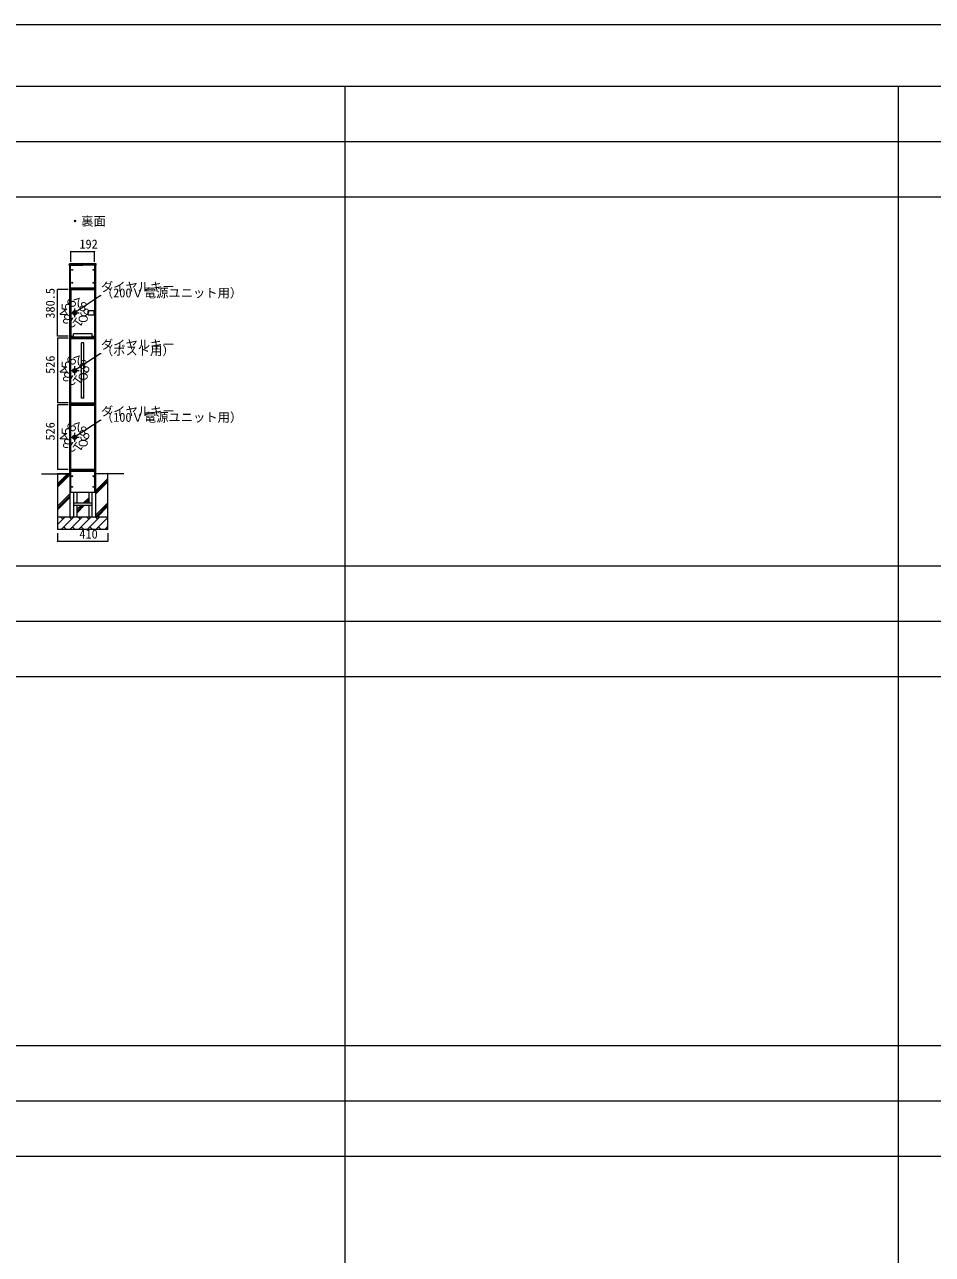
# Model space of a CAD drawing. Units: millimetres, scale not verified. Extents: x -14850 to 12650, y -10500 to 9500.
# Drawn here: x -8459 to -1075, y -500 to 9500 of the extents above; entities that cross this region are included whole.
import ezdxf
from ezdxf.enums import TextEntityAlignment as Align

# ---------------------------------------------------------------- set-up
doc = ezdxf.new("R2010")
doc.units = ezdxf.units.MM
doc.header["$LTSCALE"] = 50
doc.linetypes.add('CHAIN2', pattern=[12, 9, -1, 1, -1])
doc.linetypes.add('DASHED3', pattern=[4, 3, -1])
for name, color, linetype, lineweight in [('0-0_0', 4, 'Continuous', 9), ('0-1_YKK_F1', 7, 'Continuous', 9), ('0-2_YKK_N1', 2, 'Continuous', 9), ('0-3_YKK_Z1', 7, 'Continuous', 9), ('0-4_YKK_A1', 4, 'Continuous', 9), ('0-5_YKK_A2', 3, 'DASHED3', 9)]:
    doc.layers.add(name, color=color, linetype=linetype, lineweight=lineweight)
doc.styles.add('ＭＳ ゴシック', font='')
doc.styles.get('ＭＳ ゴシック').set_extended_font_data('MS Gothic')

msp = doc.modelspace()

# ---------------------------------------------------------------- linework, layer by layer
at = {"layer": '0-1_YKK_F1'}
for p, q in [((-14850, 9500), (12650, 9500)), ((-14850, 9000), (12150, 9000)), ((-5850, -10500), (-5850, 9000)), ((-1350, -10500), (-1350, 9000)), ((-14850, 8550), (12150, 8550)), ((-14850, 8100), (12150, 8100)), ((-14850, 5100), (12150, 5100)), ((-14850, 4650), (12150, 4650)), ((-14850, 4200), (12150, 4200)), ((-14850, 1200), (12150, 1200)), ((-14850, 750), (12150, 750)), ((-14850, 300), (12150, 300))]:
    msp.add_line(p, q, dxfattribs=at)
at = {"layer": '0-2_YKK_N1'}
for p, q in [((-8081.84, 7570.27), (-8081.84, 7657.25)), ((-8081.84, 7656.25), (-7889.84, 7656.25)), ((-7889.84, 7570.27), (-7889.84, 7657.25)), ((-8104.52, 7346.35), (-8191.89, 7346.35)), ((-8190.89, 6965.85), (-8190.89, 7346.35)), ((-8031.58, 7172.14), (-7845.07, 7296.07)), ((-7845.07, 7296.07), (-7835.77, 7296.07)), ((-8038.66, 7167.44), (-8032.84, 7174.04)), ((-8038.66, 7167.44), (-8031.58, 7172.14)), ((-8030.32, 7170.25), (-8038.66, 7167.44)), ((-8104.52, 6965.85), (-8191.89, 6965.85)), ((-8104.52, 6949.75), (-8191.89, 6949.75)), ((-8190.89, 6949.75), (-8190.89, 6423.75)), ((-8031.58, 6702.64), (-7845.07, 6826.57)), ((-7845.07, 6826.57), (-7835.77, 6826.57)), ((-8038.66, 6697.94), (-8032.84, 6704.54)), ((-8038.66, 6697.94), (-8031.58, 6702.64)), ((-8030.32, 6700.75), (-8038.66, 6697.94)), ((-8104.52, 6423.75), (-8191.89, 6423.75)), ((-8104.52, 6407.95), (-8191.89, 6407.95)), ((-8190.89, 6407.95), (-8190.89, 5881.95)), ((-8031.58, 6160.64), (-7845.07, 6284.57)), ((-7845.07, 6284.57), (-7835.77, 6284.57)), ((-8038.66, 6155.94), (-8032.84, 6162.54)), ((-8038.66, 6155.94), (-8031.58, 6160.64)), ((-8030.32, 6158.75), (-8038.66, 6155.94)), ((-8104.52, 5881.95), (-8191.89, 5881.95)), ((-8190.89, 5363.87), (-8190.89, 5297.25)), ((-7780.89, 5363.87), (-7780.89, 5297.25)), ((-8190.89, 5298.25), (-7780.89, 5298.25))]:
    msp.add_line(p, q, dxfattribs=at)
for centre, start, end in [((-8081.84, 7656.25), 0, 180), ((-8081.84, 7656.25), 180, 0), ((-7889.84, 7656.25), 0, 180), ((-7889.84, 7656.25), 180, 0), ((-8190.89, 7346.35), 90, 270), ((-8190.89, 7346.35), 270, 90), ((-8190.89, 6965.85), 90, 270), ((-8190.89, 6949.75), 90, 270), ((-8190.89, 6965.85), 270, 90), ((-8190.89, 6949.75), 270, 90), ((-8190.89, 6423.75), 90, 270), ((-8190.89, 6407.95), 90, 270), ((-8190.89, 6423.75), 270, 90), ((-8190.89, 6407.95), 270, 90), ((-8190.89, 5881.95), 90, 270), ((-8190.89, 5881.95), 270, 90), ((-8190.89, 5298.25), 0, 180), ((-8190.89, 5298.25), 180, 0), ((-7780.89, 5298.25), 0, 180), ((-7780.89, 5298.25), 180, 0)]:
    msp.add_arc(centre, 0.531, start, end, dxfattribs=at)
at = {"layer": '0-3_YKK_Z1'}
for p, q in [((-8320.89, 5848.25), (-8090.89, 5848.25)), ((-8190.89, 5767.08), (-8109.71, 5848.25)), ((-8190.89, 5752.93), (-8095.57, 5848.25)), ((-8190.89, 5848.25), (-8190.89, 5498.25)), ((-8090.89, 5848.25), (-8190.89, 5848.25)), ((-8190.89, 5738.79), (-8090.89, 5838.79)), ((-7650.89, 5848.25), (-7880.89, 5848.25)), ((-7880.89, 5709.38), (-7780.89, 5809.38)), ((-7780.89, 5498.25), (-7780.89, 5848.25)), ((-7880.89, 5695.24), (-7780.89, 5795.24)), ((-7880.89, 5681.09), (-7780.89, 5781.1)), ((-8190.89, 5583.23), (-8090.89, 5683.23)), ((-8190.89, 5569.08), (-8090.89, 5669.08)), ((-8190.89, 5554.94), (-8090.89, 5654.94)), ((-7982.02, 5608.25), (-7937.39, 5652.88)), ((-7967.88, 5608.25), (-7937.39, 5638.74)), ((-7953.73, 5608.25), (-7937.39, 5624.6)), ((-7880.89, 5511.39), (-7780.89, 5611.39)), ((-8034.39, 5555.88), (-8002.02, 5588.25)), ((-8034.39, 5541.74), (-7987.88, 5588.25)), ((-8034.39, 5527.59), (-7973.73, 5588.25)), ((-7879.89, 5498.25), (-7780.89, 5597.25)), ((-7865.74, 5498.25), (-7780.89, 5583.11)), ((-8190.89, 5436.07), (-8128.71, 5498.25)), ((-8190.89, 5498.25), (-7780.89, 5498.25)), ((-8147.62, 5479.34), (-8166.53, 5498.25)), ((-8158, 5398.25), (-8058, 5498.25)), ((-8139.09, 5417.16), (-8120.18, 5398.25)), ((-8076.91, 5479.34), (-8095.82, 5498.25)), ((-8090.89, 5498.25), (-7780.89, 5498.25)), ((-8090.89, 5498.25), (-8034.39, 5498.25)), ((-8087.29, 5398.25), (-7987.29, 5498.25)), ((-8068.38, 5417.16), (-8049.47, 5398.25)), ((-8006.2, 5479.34), (-8025.11, 5498.25)), ((-8016.58, 5398.25), (-7916.58, 5498.25)), ((-7997.67, 5417.16), (-7978.76, 5398.25)), ((-7935.49, 5479.34), (-7954.39, 5498.25)), ((-7945.87, 5398.25), (-7845.87, 5498.25)), ((-7937.39, 5498.25), (-7880.89, 5498.25)), ((-7926.96, 5417.16), (-7908.05, 5398.25)), ((-7864.78, 5479.34), (-7883.68, 5498.25)), ((-7875.16, 5398.25), (-7780.89, 5492.52)), ((-7856.25, 5417.16), (-7837.34, 5398.25)), ((-7804.45, 5398.25), (-7780.89, 5421.81)), ((-7785.54, 5417.16), (-7780.89, 5412.52))]:
    msp.add_line(p, q, dxfattribs=at)
msp.add_lwpolyline([(-8190.89, 5498.25), (-8190.89, 5398.25), (-7780.89, 5398.25), (-7780.89, 5498.25)], dxfattribs=at)
at = {"layer": '0-4_YKK_A1'}
for p, q in [((-8095.34, 7543.25), (-8094.46, 7553.36)), ((-8095.34, 7543.25), (-7985.89, 7543.25)), ((-7985.89, 7556.25), (-8093.48, 7554.27)), ((-8093.46, 7554.25), (-7985.89, 7554.25)), ((-8091.89, 7548.25), (-8092.33, 7543.25)), ((-8091.89, 7548.25), (-7985.89, 7548.25)), ((-8090.89, 5848.25), (-8090.89, 7543.25)), ((-8085.19, 5848.25), (-8085.19, 7543.25)), ((-8077.89, 7505.75), (-8066.89, 7505.75)), ((-8073.62, 7506.16), (-8074.44, 7506.16)), ((-8074.44, 7506.16), (-8074.44, 7505.34)), ((-8074.44, 7505.34), (-8073.62, 7505.34)), ((-8072.8, 7507.8), (-8072.8, 7506.98)), ((-8071.98, 7507.8), (-8072.8, 7507.8)), ((-8072.8, 7504.52), (-8072.8, 7503.7)), ((-8072.8, 7503.7), (-8071.98, 7503.7)), ((-8072.39, 7500.25), (-8072.39, 7511.25)), ((-8071.98, 7506.98), (-8071.98, 7507.8)), ((-8071.98, 7503.7), (-8071.98, 7504.52)), ((-8070.34, 7506.16), (-8071.16, 7506.16)), ((-8071.16, 7505.34), (-8070.34, 7505.34)), ((-8070.34, 7505.34), (-8070.34, 7506.16)), ((-7985.89, 7556.25), (-7878.3, 7554.27)), ((-7878.32, 7554.25), (-7985.89, 7554.25)), ((-7879.89, 7548.25), (-7985.89, 7548.25)), ((-7876.44, 7543.25), (-7985.89, 7543.25)), ((-7893.89, 7505.75), (-7904.89, 7505.75)), ((-7901.44, 7506.16), (-7900.62, 7506.16)), ((-7901.44, 7505.34), (-7901.44, 7506.16)), ((-7900.62, 7505.34), (-7901.44, 7505.34)), ((-7899.8, 7507.8), (-7898.98, 7507.8)), ((-7899.8, 7506.98), (-7899.8, 7507.8)), ((-7899.8, 7503.7), (-7899.8, 7504.52)), ((-7898.98, 7503.7), (-7899.8, 7503.7)), ((-7899.39, 7500.25), (-7899.39, 7511.25)), ((-7898.98, 7507.8), (-7898.98, 7506.98)), ((-7898.98, 7504.52), (-7898.98, 7503.7)), ((-7898.16, 7506.16), (-7897.34, 7506.16)), ((-7897.34, 7505.34), (-7898.16, 7505.34)), ((-7897.34, 7506.16), (-7897.34, 7505.34)), ((-7886.59, 5848.25), (-7886.59, 7543.25)), ((-7880.89, 7543.25), (-7880.89, 5848.25)), ((-7879.89, 7548.25), (-7879.45, 7543.25)), ((-7876.44, 7543.25), (-7877.33, 7553.36)), ((-8077.84, 7400.95), (-8066.84, 7400.95)), ((-8073.57, 7401.36), (-8074.39, 7401.36)), ((-8074.39, 7401.36), (-8074.39, 7400.54)), ((-8074.39, 7400.54), (-8073.57, 7400.54)), ((-8072.75, 7403), (-8072.75, 7402.18)), ((-8071.93, 7403), (-8072.75, 7403)), ((-8072.34, 7395.45), (-8072.34, 7406.45)), ((-8071.93, 7402.18), (-8071.93, 7403)), ((-8070.29, 7401.36), (-8071.11, 7401.36)), ((-8071.11, 7400.54), (-8070.29, 7400.54)), ((-8070.29, 7400.54), (-8070.29, 7401.36)), ((-7893.84, 7400.95), (-7904.84, 7400.95)), ((-7901.39, 7401.36), (-7900.57, 7401.36)), ((-7901.39, 7400.54), (-7901.39, 7401.36)), ((-7900.57, 7400.54), (-7901.39, 7400.54)), ((-7899.75, 7403), (-7898.93, 7403)), ((-7899.75, 7402.18), (-7899.75, 7403)), ((-7899.34, 7395.45), (-7899.34, 7406.45)), ((-7898.93, 7403), (-7898.93, 7402.18)), ((-7898.11, 7401.36), (-7897.29, 7401.36)), ((-7897.29, 7400.54), (-7898.11, 7400.54)), ((-7897.29, 7401.36), (-7897.29, 7400.54)), ((-8085.14, 7358.45), (-7886.54, 7358.45)), ((-8085.14, 7350.45), (-7886.54, 7350.45)), ((-8081.84, 7346.1), (-8081.84, 6966.1)), ((-8081.84, 7346.1), (-7985.89, 7346.1)), ((-8072.75, 7399.72), (-8072.75, 7398.9)), ((-8072.75, 7398.9), (-8071.93, 7398.9)), ((-8071.93, 7398.9), (-8071.93, 7399.72)), ((-7985.89, 7346.1), (-7889.84, 7346.1)), ((-7899.75, 7398.9), (-7899.75, 7399.72)), ((-7898.93, 7398.9), (-7899.75, 7398.9)), ((-7898.93, 7399.72), (-7898.93, 7398.9)), ((-7889.84, 7346.1), (-7889.84, 6966.1)), ((-8034.3, 7156.75), (-8035.8, 7156.75)), ((-8034.3, 7155.75), (-8035.8, 7155.75)), ((-8085.19, 6961.75), (-7886.59, 6961.75)), ((-8085.19, 6953.75), (-7886.59, 6953.75)), ((-8082.39, 6949.75), (-7889.39, 6949.75)), ((-8081.89, 6425.75), (-8081.89, 6947.75)), ((-8081.84, 6966.1), (-8061.94, 6966.1)), ((-8061.94, 6966.1), (-8061.94, 6986.05)), ((-7909.84, 6986.05), (-8061.94, 6986.05)), ((-7995.89, 6462), (-7995.89, 6911.5)), ((-7975.89, 6911.5), (-7995.89, 6911.5)), ((-7975.89, 6462), (-7975.89, 6911.5)), ((-7909.84, 6966.1), (-7909.84, 6986.05)), ((-7909.84, 6966.1), (-7889.84, 6966.1)), ((-7889.89, 6947.75), (-7889.89, 6425.75)), ((-7889.39, 6949.75), (-7889.39, 6947.75)), ((-8034.3, 6687.25), (-8035.8, 6687.25)), ((-8034.3, 6686.25), (-8035.8, 6686.25)), ((-8085.19, 6419.75), (-7886.59, 6419.75)), ((-7886.59, 6411.95), (-8085.19, 6411.95)), ((-8082.39, 6423.75), (-7889.39, 6423.75)), ((-8082.39, 6407.95), (-8082.39, 6405.95)), ((-8082.39, 6407.95), (-7889.39, 6407.95)), ((-8082.39, 6405.95), (-7889.39, 6405.95)), ((-8081.89, 5883.95), (-8081.89, 6405.95)), ((-7975.89, 6462), (-7995.89, 6462)), ((-7889.89, 6405.95), (-7889.89, 5883.95)), ((-7889.39, 6423.75), (-7889.39, 6425.75)), ((-8034.3, 6145.45), (-8035.8, 6145.45)), ((-8034.3, 6145.25), (-8035.8, 6145.25)), ((-8034.3, 6144.45), (-8035.8, 6144.45)), ((-8034.3, 6144.25), (-8035.8, 6144.25)), ((-8090.89, 5848.25), (-8090.89, 5498.25)), ((-8085.19, 5877.75), (-7886.59, 5877.75)), ((-8085.19, 5869.95), (-7886.59, 5869.95)), ((-8085.19, 5869.6), (-8085.19, 5848.25)), ((-8085.19, 5869.6), (-7886.59, 5869.6)), ((-8085.19, 5848.25), (-8085.19, 5698.6)), ((-8082.39, 5881.95), (-7889.39, 5881.95)), ((-8077.89, 5827.1), (-8066.89, 5827.1)), ((-8074.44, 5827.51), (-8073.62, 5827.51)), ((-8074.44, 5826.69), (-8074.44, 5827.51)), ((-8073.62, 5826.69), (-8074.44, 5826.69)), ((-8072.8, 5829.15), (-8071.98, 5829.15)), ((-8072.8, 5828.33), (-8072.8, 5829.15)), ((-8072.8, 5825.05), (-8072.8, 5825.87)), ((-8071.98, 5825.05), (-8072.8, 5825.05)), ((-8072.39, 5832.6), (-8072.39, 5821.6)), ((-8071.98, 5829.15), (-8071.98, 5828.33)), ((-8071.98, 5825.87), (-8071.98, 5825.05)), ((-8071.16, 5827.51), (-8070.34, 5827.51)), ((-8070.34, 5826.69), (-8071.16, 5826.69)), ((-8070.34, 5827.51), (-8070.34, 5826.69)), ((-7893.89, 5827.1), (-7904.89, 5827.1)), ((-7900.62, 5827.51), (-7901.44, 5827.51)), ((-7901.44, 5827.51), (-7901.44, 5826.69)), ((-7901.44, 5826.69), (-7900.62, 5826.69)), ((-7899.8, 5829.15), (-7899.8, 5828.33)), ((-7898.98, 5829.15), (-7899.8, 5829.15)), ((-7899.8, 5825.87), (-7899.8, 5825.05)), ((-7899.8, 5825.05), (-7898.98, 5825.05)), ((-7899.39, 5832.6), (-7899.39, 5821.6)), ((-7898.98, 5828.33), (-7898.98, 5829.15)), ((-7898.98, 5825.05), (-7898.98, 5825.87)), ((-7897.34, 5827.51), (-7898.16, 5827.51)), ((-7898.16, 5826.69), (-7897.34, 5826.69)), ((-7897.34, 5826.69), (-7897.34, 5827.51)), ((-7889.39, 5881.95), (-7889.39, 5883.95)), ((-7886.59, 5848.25), (-7886.59, 5869.6)), ((-7886.59, 5698.6), (-7886.59, 5848.25)), ((-7880.89, 5848.25), (-7880.89, 5498.25)), ((-8077.89, 5741.1), (-8066.89, 5741.1)), ((-8073.62, 5741.51), (-8074.44, 5741.51)), ((-8074.44, 5741.51), (-8074.44, 5740.69)), ((-8074.44, 5740.69), (-8073.62, 5740.69)), ((-8072.8, 5743.15), (-8072.8, 5742.33)), ((-8071.98, 5743.15), (-8072.8, 5743.15)), ((-8072.8, 5739.87), (-8072.8, 5739.05)), ((-8072.8, 5739.05), (-8071.98, 5739.05)), ((-8072.39, 5735.6), (-8072.39, 5746.6)), ((-8071.98, 5742.33), (-8071.98, 5743.15)), ((-8071.98, 5739.05), (-8071.98, 5739.87)), ((-8070.34, 5741.51), (-8071.16, 5741.51)), ((-8071.16, 5740.69), (-8070.34, 5740.69)), ((-8070.34, 5740.69), (-8070.34, 5741.51)), ((-7893.89, 5741.1), (-7904.89, 5741.1)), ((-7901.44, 5741.51), (-7900.62, 5741.51)), ((-7901.44, 5740.69), (-7901.44, 5741.51)), ((-7900.62, 5740.69), (-7901.44, 5740.69)), ((-7899.8, 5743.15), (-7898.98, 5743.15)), ((-7899.8, 5742.33), (-7899.8, 5743.15)), ((-7899.8, 5739.05), (-7899.8, 5739.87)), ((-7898.98, 5739.05), (-7899.8, 5739.05)), ((-7899.39, 5735.6), (-7899.39, 5746.6)), ((-7898.98, 5743.15), (-7898.98, 5742.33)), ((-7898.98, 5739.87), (-7898.98, 5739.05)), ((-7898.16, 5741.51), (-7897.34, 5741.51)), ((-7897.34, 5740.69), (-7898.16, 5740.69)), ((-7897.34, 5741.51), (-7897.34, 5740.69)), ((-8085.19, 5698.6), (-7886.59, 5698.6)), ((-8060.89, 5698.6), (-8060.89, 5498.25)), ((-7910.89, 5608.25), (-8060.89, 5608.25)), ((-8034.39, 5698.25), (-8034.39, 5608.25)), ((-7937.39, 5698.25), (-7937.39, 5608.25)), ((-7910.89, 5698.6), (-7910.89, 5498.25)), ((-7910.89, 5588.25), (-8060.89, 5588.25)), ((-8034.39, 5588.25), (-8034.39, 5498.25)), ((-7937.39, 5588.25), (-7937.39, 5498.25))]:
    msp.add_line(p, q, dxfattribs=at)
at = {"layer": '0-4_YKK_A1', "linetype": 'CHAIN2'}
for p, q in [((-8087.29, 7156.25), (-8014.29, 7156.25)), ((-8050.79, 7119.75), (-8050.79, 7192.75)), ((-8050.79, 6650.45), (-8050.79, 6723.45)), ((-8050.79, 6650.25), (-8050.79, 6723.25)), ((-8087.29, 6686.75), (-8014.29, 6686.75)), ((-8087.29, 6144.75), (-8014.29, 6144.75)), ((-8050.79, 6108.45), (-8050.79, 6181.45)), ((-8050.79, 6108.25), (-8050.79, 6181.25))]:
    msp.add_line(p, q, dxfattribs=at)
at = {"layer": '0-4_YKK_A1'}
for points in [[(-8082.39, 6949.75), (-8082.39, 6947.75), (-7889.39, 6947.75)], [(-8082.39, 6423.75), (-8082.39, 6425.75), (-7889.39, 6425.75)], [(-8082.39, 5881.95), (-8082.39, 5883.95), (-7889.39, 5883.95)]]:
    msp.add_lwpolyline(points, dxfattribs=at)
for centre, radius in [((-8072.39, 7505.75), 3.5), ((-7899.39, 7505.75), 3.5), ((-8072.34, 7400.95), 3.5), ((-7899.34, 7400.95), 3.5), ((-8050.79, 7156.25), 16.5), ((-8050.79, 7156.25), 15), ((-8050.79, 7156.25), 8.25), ((-8050.79, 7156.25), 7.25), ((-8050.79, 7156.25), 6.75), ((-8050.79, 7156.25), 6), ((-8050.79, 6686.75), 16.5), ((-8050.79, 6686.75), 15), ((-8050.79, 6686.75), 8.25), ((-8050.79, 6686.75), 7.25), ((-8050.79, 6686.75), 6.75), ((-8050.79, 6686.75), 6), ((-8050.79, 6144.75), 16.5), ((-8050.79, 6144.75), 15), ((-8050.79, 6144.75), 8.25), ((-8050.79, 6144.75), 7.25), ((-8050.79, 6144.75), 6.75), ((-8050.79, 6144.75), 6), ((-8072.39, 5827.1), 3.5), ((-7899.39, 5827.1), 3.5), ((-8072.39, 5741.1), 3.5), ((-7899.39, 5741.1), 3.5)]:
    msp.add_circle(centre, radius, dxfattribs=at)
for centre, radius, start, end in [((-8093.46, 7553.27), 1, 91.05611, 174.99998), ((-8093.46, 7553.25), 1, 90, 174.99998), ((-8073.62, 7506.98), 0.82, 270, 0), ((-8073.62, 7504.52), 0.82, 0, 90), ((-8071.16, 7506.98), 0.82, 180, 270), ((-8071.16, 7504.52), 0.82, 90, 180), ((-7900.62, 7506.98), 0.82, 270, 0), ((-7900.62, 7504.52), 0.82, 0, 90), ((-7898.16, 7506.98), 0.82, 180, 270), ((-7898.16, 7504.52), 0.82, 90, 180), ((-7878.32, 7553.25), 1, 5, 90), ((-7878.32, 7553.27), 1, 5, 88.94388), ((-8073.57, 7402.18), 0.82, 270, 0), ((-8073.57, 7399.72), 0.82, 0, 90), ((-8071.11, 7402.18), 0.82, 180, 270), ((-8071.11, 7399.72), 0.82, 90, 180), ((-7900.57, 7402.18), 0.82, 270, 0), ((-7900.57, 7399.72), 0.82, 0, 90), ((-7898.11, 7402.18), 0.82, 180, 270), ((-7898.11, 7399.72), 0.82, 90, 180), ((-8073.62, 5828.33), 0.82, 270, 0), ((-8073.62, 5825.87), 0.82, 0, 90), ((-8071.16, 5828.33), 0.82, 180, 270), ((-8071.16, 5825.87), 0.82, 90, 180), ((-7900.62, 5828.33), 0.82, 270, 0), ((-7900.62, 5825.87), 0.82, 0, 90), ((-7898.16, 5828.33), 0.82, 180, 270), ((-7898.16, 5825.87), 0.82, 90, 180), ((-8073.62, 5742.33), 0.82, 270, 0), ((-8073.62, 5739.87), 0.82, 0, 90), ((-8071.16, 5742.33), 0.82, 180, 270), ((-8071.16, 5739.87), 0.82, 90, 180), ((-7900.62, 5742.33), 0.82, 270, 0), ((-7900.62, 5739.87), 0.82, 0, 90), ((-7898.16, 5742.33), 0.82, 180, 270), ((-7898.16, 5739.87), 0.82, 90, 180)]:
    msp.add_arc(centre, radius, start, end, dxfattribs=at)
at = {"layer": '0-5_YKK_A2', "linetype": 'Continuous'}
for p, q in [((-7943.5, 7170.25), (-7943.5, 7142.25)), ((-7894.5, 7171.25), (-7942.5, 7171.25)), ((-7942.5, 7141.25), (-7894.5, 7141.25)), ((-7893.5, 7142.25), (-7893.5, 7170.25))]:
    msp.add_line(p, q, dxfattribs=at)
for centre, start, end in [((-7942.5, 7170.25), 90, 180), ((-7942.5, 7142.25), 180, 270), ((-7894.5, 7170.25), 0, 90), ((-7894.5, 7142.25), 270, 0)]:
    msp.add_arc(centre, 1, start, end, dxfattribs=at)

# ---------------------------------------------------------------- texts
at = {"layer": '0-0_0', "style": 'ＭＳ ゴシック'}
msp.add_text('・裏面', height=73.31, dxfattribs=at).set_placement((-8098.17, 7843.26), align=Align.BOTTOM_LEFT)
at = {"layer": '0-2_YKK_N1', "color": 4, "style": 'ＭＳ ゴシック'}
for s, p in [('192', (-8013.04, 7657.05)), ('ダイヤルキー', (-7838.24, 7309.8)), ('（200Ｖ電源ユニット用）', (-7838.24, 7259.8)), ('ダイヤルキー', (-7838.24, 6840.3)), ('（ポスト用）', (-7838.24, 6790.3)), ('ダイヤルキー', (-7838.24, 6298.3)), ('（100Ｖ電源ユニット用）', (-7838.24, 6248.3)), ('410', (-8013.09, 5299.05))]:
    msp.add_text(s, height=73.31, dxfattribs=at).set_placement(p, align=Align.BOTTOM_LEFT)
for s, p in [('380.5', (-8191.69, 7108.9)), ('526', (-8191.69, 6659.55)), ('526', (-8191.69, 6117.75))]:
    msp.add_text(s, height=73.31, rotation=90, dxfattribs=at).set_placement(p, align=Align.BOTTOM_LEFT)
at = {"layer": '0-4_YKK_A1', "style": 'ＭＳ ゴシック'}
for s, rotation, p in [('５', 90, (-8060.86, 7155.3)), ('６', 54, (-8059.5, 7161.4)), ('７', 18, (-8054.81, 7165.53)), ('８', 342, (-8048.59, 7166.12)), ('４', 126, (-8058.37, 7149.56)), ('３', 162, (-8053, 7146.39)), ('２', 198, (-8046.78, 7146.97)), ('１', 234, (-8041.61, 7151.77)), ('０', 270, (-8040.73, 7157.6)), ('９', 306, (-8043.21, 7162.94)), ('６', 54, (-8059.5, 6691.9)), ('７', 18, (-8054.81, 6696.03)), ('４', 126, (-8058.37, 6680.06)), ('５', 90, (-8060.86, 6685.8)), ('８', 342, (-8048.59, 6696.62)), ('９', 306, (-8043.21, 6693.44)), ('３', 162, (-8053, 6676.88)), ('２', 198, (-8046.78, 6677.47)), ('１', 234, (-8041.61, 6682.27)), ('０', 270, (-8040.73, 6688.1)), ('５', 90, (-8060.86, 6143.8)), ('６', 54, (-8059.5, 6149.9)), ('７', 18, (-8054.81, 6154.03)), ('８', 342, (-8048.59, 6154.62)), ('４', 126, (-8058.37, 6138.06)), ('３', 162, (-8053, 6134.88)), ('２', 198, (-8046.78, 6135.47)), ('１', 234, (-8041.61, 6140.27)), ('０', 270, (-8040.73, 6146.1)), ('９', 306, (-8043.21, 6151.44))]:
    msp.add_text(s, height=73.31, rotation=rotation, dxfattribs=at).set_placement(p, align=Align.BOTTOM_LEFT)

doc.saveas('drawing.dxf')
